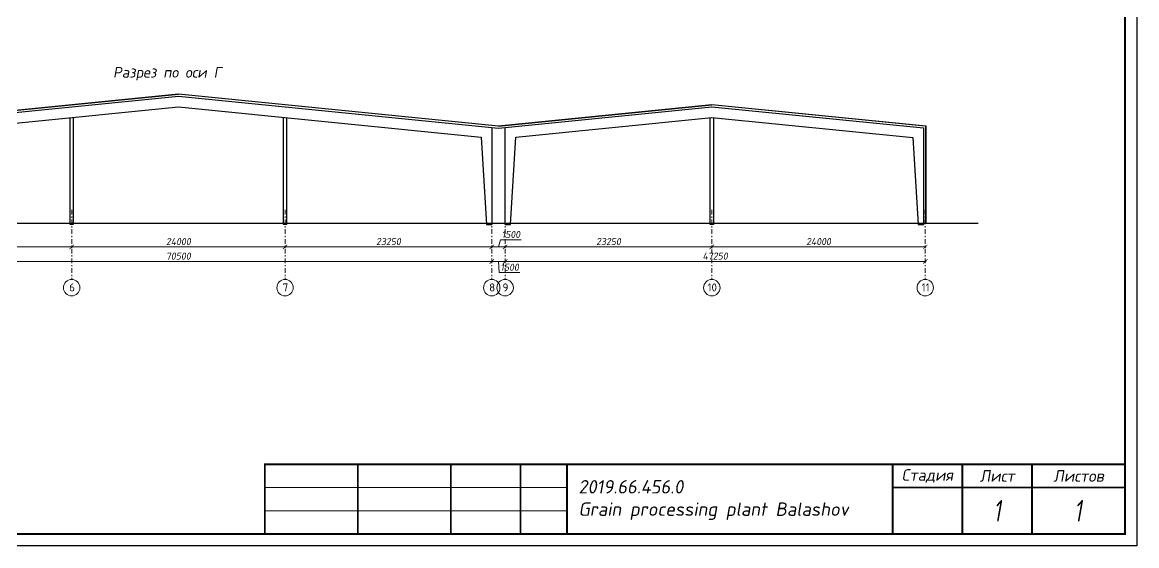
# Model space of a CAD drawing. Header units: millimetres. Extents: x -2648 to 2168491, y -277796 to 297800.
# Drawn here: x 1030564 to 1155904, y -60978 to -2136 of the extents above; entities that cross this region are included whole.
import ezdxf
from ezdxf.enums import TextEntityAlignment as Align

# ---------------------------------------------------------------- set-up
doc = ezdxf.new("R2010")
doc.units = ezdxf.units.MM
doc.linetypes.add('Штрихштриховая', pattern=[1093.611073, 529.166651, -211.666656, 141.111112, -211.666656])
doc.layers.get('0').update_dxf_attribs({"lineweight": 0})
doc.layers.get('Defpoints').update_dxf_attribs({"color": 252})
doc.layers.add('Axes', color=1, linetype='Continuous')
doc.layers.add('Text', color=7, linetype='Continuous')
doc.layers.add('Dimension', color=162, linetype='Continuous', lineweight=25)
doc.layers.add('я_12', color=1, linetype='Continuous', lineweight=20)
doc.styles.add('Лена', font='isocpeur.ttf', dxfattribs={"oblique": 10})
doc.dimstyles.new('S-100', dxfattribs={"dimscale": 100, "dimtxt": 1, "dimasz": 1.5, "dimexe": 1, "dimexo": 1, "dimgap": 1, "dimtad": 1, "dimdec": 0, "dimzin": 0, "dimdsep": 46, "dimtxsty": 'Лена', "dimblk": 'ARCHTICK', "dimcen": 2, "dimdle": 1, "dimclrd": 256, "dimclre": 256, "dimclrt": 256, "dimadec": 0, "dimazin": 0, "dimtfac": 1, "dimtdec": 0, "dimtmove": 1, "dimatfit": 2, "dimfxl": 1, "dimtolj": 1, "dimtzin": 0, "dimlwd": 20, "dimlwe": 20, "dimarcsym": 0})

# ---------------------------------------------------------------- blocks, each defined once
blk = doc.blocks.new('_ArchTick')
at = {"color": 0, "linetype": 'ByBlock', "const_width": 0.15}
blk.add_lwpolyline([(-0.5, -0.5), (0.5, 0.5)], dxfattribs=at)
blk = doc.blocks.new('*D374')
at = {"layer": 'Defpoints', "color": 0, "lineweight": -2, "ltscale": 100, "transparency": 16777216}
for p in [(1036118, -27389), (1012868, -30919), (1036118, -30934)]:
    blk.add_point(p, dxfattribs=at)
at = {"layer": 'Dimension', "lineweight": 20, "ltscale": 100, "transparency": 16777216}
for p, q in [((1012768, -27389), (1036218, -27389)), ((1012868, -27489), (1012868, -27289)), ((1036118, -27489), (1036118, -27289))]:
    blk.add_line(p, q, dxfattribs=at)
at = {"layer": 'Dimension', "lineweight": 20, "ltscale": 100, "transparency": 16777216, "xscale": 500, "yscale": 500, "zscale": 500, "rotation": 180}
blk.add_blockref('_ArchTick', (1012868, -27389), dxfattribs=at)
at = {"layer": 'Dimension', "lineweight": 20, "ltscale": 100, "transparency": 16777216, "xscale": 500, "yscale": 500, "zscale": 500}
blk.add_blockref('_ArchTick', (1036118, -27389), dxfattribs=at)
at = {"layer": 'Dimension', "lineweight": -2, "ltscale": 100, "transparency": 16777216, "insert": (1024493, -26789), "char_height": 800, "attachment_point": 5, "style": 'Лена'}
blk.add_mtext('\\A1;23250', dxfattribs=at)
blk = doc.blocks.new('*D375')
at = {"layer": 'Defpoints', "color": 0, "lineweight": -2, "ltscale": 100, "transparency": 16777216}
for p in [(1060118, -27389), (1036118, -30934), (1060118, -30983)]:
    blk.add_point(p, dxfattribs=at)
at = {"layer": 'Dimension', "lineweight": 20, "ltscale": 100, "transparency": 16777216}
for p, q in [((1036018, -27389), (1060218, -27389)), ((1036118, -27489), (1036118, -27289)), ((1060118, -27489), (1060118, -27289))]:
    blk.add_line(p, q, dxfattribs=at)
at = {"layer": 'Dimension', "lineweight": 20, "ltscale": 100, "transparency": 16777216, "xscale": 500, "yscale": 500, "zscale": 500, "rotation": 180}
blk.add_blockref('_ArchTick', (1036118, -27389), dxfattribs=at)
at = {"layer": 'Dimension', "lineweight": 20, "ltscale": 100, "transparency": 16777216, "xscale": 500, "yscale": 500, "zscale": 500}
blk.add_blockref('_ArchTick', (1060118, -27389), dxfattribs=at)
at = {"layer": 'Dimension', "lineweight": -2, "ltscale": 100, "transparency": 16777216, "insert": (1048118, -26789), "char_height": 800, "attachment_point": 5, "style": 'Лена'}
blk.add_mtext('\\A1;24000', dxfattribs=at)
blk = doc.blocks.new('*D376')
at = {"layer": 'Defpoints', "color": 0, "lineweight": -2, "ltscale": 100, "transparency": 16777216}
for p in [(1083368, -27389), (1060118, -30983), (1083368, -30973)]:
    blk.add_point(p, dxfattribs=at)
at = {"layer": 'Dimension', "lineweight": 20, "ltscale": 100, "transparency": 16777216}
for p, q in [((1060018, -27389), (1083468, -27389)), ((1060118, -27489), (1060118, -27289)), ((1083368, -27489), (1083368, -27289))]:
    blk.add_line(p, q, dxfattribs=at)
at = {"layer": 'Dimension', "lineweight": 20, "ltscale": 100, "transparency": 16777216, "xscale": 500, "yscale": 500, "zscale": 500, "rotation": 180}
blk.add_blockref('_ArchTick', (1060118, -27389), dxfattribs=at)
at = {"layer": 'Dimension', "lineweight": 20, "ltscale": 100, "transparency": 16777216, "xscale": 500, "yscale": 500, "zscale": 500}
blk.add_blockref('_ArchTick', (1083368, -27389), dxfattribs=at)
at = {"layer": 'Dimension', "lineweight": -2, "ltscale": 100, "transparency": 16777216, "insert": (1071743, -26789), "char_height": 800, "attachment_point": 5, "style": 'Лена'}
blk.add_mtext('\\A1;23250', dxfattribs=at)
blk = doc.blocks.new('*D377')
at = {"layer": 'Defpoints', "color": 0, "lineweight": -2, "ltscale": 100, "transparency": 16777216}
for p in [(1084868, -27389), (1083368, -30973), (1084868, -30966)]:
    blk.add_point(p, dxfattribs=at)
at = {"layer": 'Dimension', "lineweight": 20, "ltscale": 100, "transparency": 16777216}
for p, q in [((1083268, -27389), (1084968, -27389)), ((1083368, -27489), (1083368, -27289)), ((1084118, -27389), (1084358, -26589)), ((1084358, -26589), (1086678, -26589)), ((1084868, -27489), (1084868, -27289))]:
    blk.add_line(p, q, dxfattribs=at)
at = {"layer": 'Dimension', "lineweight": 20, "ltscale": 100, "transparency": 16777216, "xscale": 500, "yscale": 500, "zscale": 500, "rotation": 180}
blk.add_blockref('_ArchTick', (1083368, -27389), dxfattribs=at)
at = {"layer": 'Dimension', "lineweight": 20, "ltscale": 100, "transparency": 16777216, "xscale": 500, "yscale": 500, "zscale": 500}
blk.add_blockref('_ArchTick', (1084868, -27389), dxfattribs=at)
at = {"layer": 'Dimension', "lineweight": -2, "ltscale": 100, "transparency": 16777216, "insert": (1085518, -25989), "char_height": 800, "attachment_point": 5, "style": 'Лена'}
blk.add_mtext('\\A1;1500', dxfattribs=at)
blk = doc.blocks.new('*D378')
at = {"layer": 'Defpoints', "color": 0, "lineweight": -2, "ltscale": 100, "transparency": 16777216}
for p in [(1108118, -27389), (1084868, -30966), (1108118, -30976)]:
    blk.add_point(p, dxfattribs=at)
at = {"layer": 'Dimension', "lineweight": 20, "ltscale": 100, "transparency": 16777216}
for p, q in [((1084768, -27389), (1108218, -27389)), ((1084868, -27489), (1084868, -27289)), ((1108118, -27489), (1108118, -27289))]:
    blk.add_line(p, q, dxfattribs=at)
at = {"layer": 'Dimension', "lineweight": 20, "ltscale": 100, "transparency": 16777216, "xscale": 500, "yscale": 500, "zscale": 500, "rotation": 180}
blk.add_blockref('_ArchTick', (1084868, -27389), dxfattribs=at)
at = {"layer": 'Dimension', "lineweight": 20, "ltscale": 100, "transparency": 16777216, "xscale": 500, "yscale": 500, "zscale": 500}
blk.add_blockref('_ArchTick', (1108118, -27389), dxfattribs=at)
at = {"layer": 'Dimension', "lineweight": -2, "ltscale": 100, "transparency": 16777216, "insert": (1096493, -26789), "char_height": 800, "attachment_point": 5, "style": 'Лена'}
blk.add_mtext('\\A1;23250', dxfattribs=at)
blk = doc.blocks.new('*D379')
at = {"layer": 'Defpoints', "color": 0, "lineweight": -2, "ltscale": 100, "transparency": 16777216}
for p in [(1132118, -27389), (1108118, -31049), (1132118, -30891)]:
    blk.add_point(p, dxfattribs=at)
at = {"layer": 'Dimension', "lineweight": 20, "ltscale": 100, "transparency": 16777216}
for p, q in [((1108018, -27389), (1132218, -27389)), ((1108118, -27489), (1108118, -27289)), ((1132118, -27489), (1132118, -27289))]:
    blk.add_line(p, q, dxfattribs=at)
at = {"layer": 'Dimension', "lineweight": 20, "ltscale": 100, "transparency": 16777216, "xscale": 500, "yscale": 500, "zscale": 500, "rotation": 180}
blk.add_blockref('_ArchTick', (1108118, -27389), dxfattribs=at)
at = {"layer": 'Dimension', "lineweight": 20, "ltscale": 100, "transparency": 16777216, "xscale": 500, "yscale": 500, "zscale": 500}
blk.add_blockref('_ArchTick', (1132118, -27389), dxfattribs=at)
at = {"layer": 'Dimension', "lineweight": -2, "ltscale": 100, "transparency": 16777216, "insert": (1120118, -26789), "char_height": 800, "attachment_point": 5, "style": 'Лена'}
blk.add_mtext('\\A1;24000', dxfattribs=at)
blk = doc.blocks.new('*D381')
at = {"layer": 'Defpoints', "color": 0, "lineweight": -2, "ltscale": 100, "transparency": 16777216}
for p in [(1083368, -29019), (1012868, -31049), (1083368, -31049)]:
    blk.add_point(p, dxfattribs=at)
at = {"layer": 'Dimension', "lineweight": 20, "ltscale": 100, "transparency": 16777216}
for p, q in [((1012768, -29019), (1083468, -29019)), ((1012868, -29119), (1012868, -28919)), ((1083368, -29119), (1083368, -28919))]:
    blk.add_line(p, q, dxfattribs=at)
at = {"layer": 'Dimension', "lineweight": 20, "ltscale": 100, "transparency": 16777216, "xscale": 500, "yscale": 500, "zscale": 500, "rotation": 180}
blk.add_blockref('_ArchTick', (1012868, -29019), dxfattribs=at)
at = {"layer": 'Dimension', "lineweight": 20, "ltscale": 100, "transparency": 16777216, "xscale": 500, "yscale": 500, "zscale": 500}
blk.add_blockref('_ArchTick', (1083368, -29019), dxfattribs=at)
at = {"layer": 'Dimension', "lineweight": -2, "ltscale": 100, "transparency": 16777216, "insert": (1048118, -28419), "char_height": 800, "attachment_point": 5, "style": 'Лена'}
blk.add_mtext('\\A1;70500', dxfattribs=at)
blk = doc.blocks.new('*D382')
at = {"layer": 'Defpoints', "color": 0, "lineweight": -2, "ltscale": 100, "transparency": 16777216}
for p in [(1084868, -29019), (1083368, -31049), (1084868, -31049)]:
    blk.add_point(p, dxfattribs=at)
at = {"layer": 'Dimension', "lineweight": 20, "ltscale": 100, "transparency": 16777216}
for p, q in [((1083268, -29019), (1084968, -29019)), ((1083368, -29119), (1083368, -28919)), ((1084118, -29019), (1084216, -30277)), ((1084868, -29119), (1084868, -28919)), ((1084216, -30277), (1086536, -30277))]:
    blk.add_line(p, q, dxfattribs=at)
at = {"layer": 'Dimension', "lineweight": 20, "ltscale": 100, "transparency": 16777216, "xscale": 500, "yscale": 500, "zscale": 500, "rotation": 180}
blk.add_blockref('_ArchTick', (1083368, -29019), dxfattribs=at)
at = {"layer": 'Dimension', "lineweight": 20, "ltscale": 100, "transparency": 16777216, "xscale": 500, "yscale": 500, "zscale": 500}
blk.add_blockref('_ArchTick', (1084868, -29019), dxfattribs=at)
at = {"layer": 'Dimension', "lineweight": -2, "ltscale": 100, "transparency": 16777216, "insert": (1085376, -29677), "char_height": 800, "attachment_point": 5, "style": 'Лена'}
blk.add_mtext('\\A1;1500', dxfattribs=at)
blk = doc.blocks.new('*D383')
at = {"layer": 'Defpoints', "color": 0, "lineweight": -2, "ltscale": 100, "transparency": 16777216}
for p in [(1132118, -29019), (1084868, -31049), (1132118, -31049)]:
    blk.add_point(p, dxfattribs=at)
at = {"layer": 'Dimension', "lineweight": 20, "ltscale": 100, "transparency": 16777216}
for p, q in [((1084768, -29019), (1132218, -29019)), ((1084868, -29119), (1084868, -28919)), ((1132118, -29119), (1132118, -28919))]:
    blk.add_line(p, q, dxfattribs=at)
at = {"layer": 'Dimension', "lineweight": 20, "ltscale": 100, "transparency": 16777216, "xscale": 500, "yscale": 500, "zscale": 500, "rotation": 180}
blk.add_blockref('_ArchTick', (1084868, -29019), dxfattribs=at)
at = {"layer": 'Dimension', "lineweight": 20, "ltscale": 100, "transparency": 16777216, "xscale": 500, "yscale": 500, "zscale": 500}
blk.add_blockref('_ArchTick', (1132118, -29019), dxfattribs=at)
at = {"layer": 'Dimension', "lineweight": -2, "ltscale": 100, "transparency": 16777216, "insert": (1108493, -28419), "char_height": 800, "attachment_point": 5, "style": 'Лена'}
blk.add_mtext('\\A1;47250', dxfattribs=at)

msp = doc.modelspace()

# ---------------------------------------------------------------- linework, layer by layer
at = {"lineweight": -2, "ltscale": 100}
for p, q in [((1012118.1, -13819.9), (1048116.3, -10220.1)), ((1084118.1, -13819.9), (1048119.9, -10220.1)), ((1084118.1, -13819.9), (1108116.3, -11420.1)), ((1132118.1, -13819.9), (1108119.9, -11420.1)), ((949524.1, -24719.9), (1138056.8, -24719.9))]:
    msp.add_line(p, q, dxfattribs=at)
at = {"ltscale": 100}
for p, q in [((1068298.2, -51825.2), (1068298.2, -59670.5)), ((1078758.5, -51825.2), (1078758.5, -59670.5)), ((1086603.8, -51825.2), (1086603.8, -59670.5)), ((1091834, -51825.2), (1091834, -59670.5)), ((1128445.2, -51825.2), (1128445.2, -59670.5)), ((1136290.5, -51825.2), (1136290.5, -59670.5)), ((1144135.8, -51825.2), (1144135.8, -59670.5))]:
    msp.add_line(p, q, dxfattribs=at)
for p, q in [((1091834, -51825.2), (1128445.2, -51825.2)), ((1128445.2, -51825.2), (1154596.1, -51825.2)), ((1057837.8, -54440.3), (1091834, -54440.3)), ((1128445.2, -54440.3), (1154596.1, -54440.3)), ((1057837.8, -57055.4), (1091834, -57055.4)), ((1057837.8, -59670.5), (1091834, -59670.5)), ((1091834, -59670.5), (1154596.1, -59670.5))]:
    msp.add_line(p, q)
at = {"ltscale": 100, "const_width": 209.2}
msp.add_lwpolyline([(941466.3, 93050.7), (1154596.1, 93050.7), (1154596.1, -59670.5), (941466.3, -59670.5)], close=True, dxfattribs=at)
at = {"lineweight": -2, "ltscale": 100}
for points in [[(952068.1, -24719.9), (952068.1, -13774.7), (982116.3, -10769.8), (1012118.1, -13769.7), (1048116.3, -10169.8), (1084118.1, -13769.7), (1108119.9, -11369.8), (1132168.1, -13774.7), (1132168.1, -24719.9)], [(952321.1, -24719.9), (952321.1, -14003.6), (982116.3, -11024.1), (1012118.1, -14023.9), (1048116.3, -10424.1), (1084118.1, -14023.9), (1108119.9, -11624.1), (1131915.1, -14003.6), (1131915.1, -24719.9)], [(1012868.1, -24869.9), (1012868.1, -13948.9), (1048116.3, -10424.1), (1083368.1, -13948.9), (1083368.1, -24869.9)], [(1084868.1, -24869.9), (1084868.1, -13948.9), (1108119.9, -11624.1), (1131915.1, -14003.6), (1131915.1, -24869.9)], [(1036293.1, -12812.4), (1036293.1, -24869.9), (1035943.1, -24869.9), (1035943.1, -12847.4)], [(1060293.1, -12847.6), (1060293.1, -24869.9), (1059943.1, -24869.9), (1059943.1, -12812.6)], [(1108293.1, -12847.4), (1108293.1, -24869.9), (1107943.1, -24869.9), (1107943.1, -12847.8)]]:
    msp.add_lwpolyline(points, dxfattribs=at)
at = {"lineweight": -2, "ltscale": 100, "const_width": 20}
msp.add_lwpolyline([(952118.1, -24719.9), (952118.1, -13819.9), (982116.3, -10820.1), (1012118.1, -13819.9), (1048116.3, -10220.1), (1084118.1, -13819.9), (1108119.9, -11420.1), (1132118.1, -13819.9), (1132118.1, -24719.9)], dxfattribs=at)
at = {"lineweight": -2, "ltscale": 100}
for points in [[(1012868.1, -24869.9), (1013441.9, -24869.9, 0.3962055), (1013459.9, -24853), (1014068.1, -15034.9), (1048116.3, -11630.1), (1082168.1, -15034.9), (1082776.3, -24853, 0.39620547), (1082794.3, -24869.9), (1083368.1, -24869.9)], [(1084868.1, -24869.9), (1085441.9, -24869.9, 0.39620545), (1085459.9, -24853), (1086068.1, -15034.9), (1108119.9, -12830.1), (1130715.1, -15089.6), (1131323.4, -24853, 0.39610412), (1131341.4, -24869.9), (1131915.1, -24869.9)]]:
    msp.add_lwpolyline(points, format="xyb", dxfattribs=at)
at = {"ltscale": 100, "const_width": 209.2}
for points in [[(1057837.8, -59670.5), (1057837.8, -51825.2)], [(1068298.2, -51825.2), (1068298.2, -59670.5)], [(1078758.5, -51825.2), (1078758.5, -59670.5)], [(1086603.8, -51825.2), (1086603.8, -59670.5)], [(1091834, -51825.2), (1091834, -59670.5)], [(1091834, -51825.2), (1154596.1, -51825.2)], [(1128445.2, -51825.2), (1128445.2, -59670.5)], [(1136290.5, -51825.2), (1136290.5, -59670.5)], [(1144135.8, -51825.2), (1144135.8, -59670.5)], [(1128445.2, -54440.3), (1154596.1, -54440.3)], [(1057837.8, -59670.5), (1154596.1, -59670.5)]]:
    msp.add_lwpolyline(points, dxfattribs=at)
at = {"ltscale": 100}
msp.add_lwpolyline([(1057837.8, -59670.5, 209.2, 209.2, 0), (1057837.8, -51825.2, 209.2, 209.2, 0), (1091834, -51825.2, 0, 0, 0)], format="xyseb", dxfattribs=at)
msp.add_lwpolyline([(1154596.1, -51825.2), (1154596.1, -59670.5)])
at = {"lineweight": -2, "ltscale": 100}
for centre in [(1048118.1, -10238), (1108118.1, -11438)]:
    msp.add_arc(centre, 18, 84.289407, 95.710593, dxfattribs=at)
at = {"layer": 'Defpoints'}
msp.add_lwpolyline([(936236.1, 94358.3), (1155903.7, 94358.3), (1155903.7, -60978), (936236.1, -60978)], close=True, dxfattribs=at)
at = {"layer": 'я_12', "linetype": 'Штрихштриховая'}
for p, q in [((1036118.1, -23217.9), (1036118.1, -31048.8)), ((1060118.1, -23217.9), (1060118.1, -31048.8)), ((1083368.1, -23217.9), (1083368.1, -31048.8)), ((1084868.1, -23217.9), (1084868.1, -31048.8)), ((1108118.1, -23217.9), (1108118.1, -31048.8)), ((1132118.1, -23217.9), (1132118.1, -31048.8))]:
    msp.add_line(p, q, dxfattribs=at)
at = {"layer": 'я_12', "linetype": 'Continuous', "ltscale": 5}
for centre in [(1036118.1, -31972.8), (1060118.1, -31972.8), (1083368.1, -31972.8), (1084868.1, -31972.8), (1108118.1, -31972.8), (1132118.1, -31972.8)]:
    msp.add_circle(centre, 924, dxfattribs=at)

# ---------------------------------------------------------------- texts
at = {"style": 'Лена'}
for s, insert, char_height, width, attachment_point in [('Стадия', (1132367.9, -53132.8), 1307.54, 7845.269, 5), ('Лист', (1140213.1, -53132.8), 1307.54, 7845.269, 5), ('Листов', (1149365.9, -53132.8), 1307.54, 10460.359, 5), ('{\\H0.83333x;2019.66.456.0\\PGrain processing plant Balashov}', (1093118.4, -55839.3), 1808.956, 34769.988, 4), ('\\pxi0.6;{\\W0.7;1}', (1138286.2, -57056.7), 2440.75, 3128.497, 4), ('\\pxi0.6;{\\W0.7;1}', (1147375.5, -57056.7), 2440.75, 3107.374, 4)]:
    msp.add_mtext(s, dxfattribs=dict(at, insert=insert, char_height=char_height, width=width, attachment_point=attachment_point))
at = {"layer": 'Axes', "style": 'Лена'}
for s, p in [('6', (1036162.5, -32392.2)), ('7', (1060162.5, -32392.2)), ('8', (1083412.5, -32392.2)), ('9', (1084912.5, -32392.2)), ('10', (1108162.5, -32392.2)), ('11', (1132162.5, -32392.2))]:
    msp.add_text(s, height=900, dxfattribs=at).set_placement(p, align=Align.CENTER)
at = {"layer": 'Text', "insert": (1046877, -7917.8), "char_height": 1200, "attachment_point": 5, "style": 'Лена'}
msp.add_mtext('Разрез по оси Г', dxfattribs=at)

# ---------------------------------------------------------------- dimensions: what is measured, and where the dimension line sits
at = {"layer": 'Dimension', "lineweight": -2, "ltscale": 100}
for base, p1, p2, picture, middle in [((1036118.1, -27389.1), (1012868.1, -30919.3), (1036118.1, -30933.6), '*D374', (1024493.1, -26789.1)), ((1060118.1, -27389.1), (1036118.1, -30933.6), (1060118.1, -30982.5), '*D375', (1048118.1, -26789.1)), ((1083368.1, -27389.1), (1060118.1, -30982.5), (1083368.1, -30972.6), '*D376', (1071743.1, -26789.1)), ((1084868.1, -27389.1), (1083368.1, -30972.6), (1084868.1, -30966.1), '*D377', (1084558.1, -25989.1)), ((1108118.1, -27389.1), (1084868.1, -30966.1), (1108118.1, -30975.9), '*D378', (1096493.1, -26789.1)), ((1132118.1, -27389.1), (1108118.1, -31048.8), (1132118.1, -30891.5), '*D379', (1120118.1, -26789.1)), ((1083368.1, -29019.4), (1012868.1, -31048.8), (1083368.1, -31048.8), '*D381', (1048118.1, -28419.4)), ((1132118.1, -29019.4), (1084868.1, -31048.8), (1132118.1, -31048.8), '*D383', (1108493.1, -28419.4))]:
    dim = msp.add_linear_dim(base=base, p1=p1, p2=p2, dimstyle='S-100', override={"dimtxt": 8, "dimasz": 5, "dimgap": 2, "dimtxsty": 'Лена', "dimatfit": 3, "dimfxlon": 1}, dxfattribs=at)
    dim.commit()
    dim.dimension.update_dxf_attribs({"geometry": picture, "text_midpoint": middle})
dim = msp.add_linear_dim(base=(1084868.1, -29019.4), p1=(1083368.1, -31048.8), p2=(1084868.1, -31048.8), dimstyle='S-100', override={"dimtxt": 8, "dimasz": 5, "dimgap": 2, "dimtxsty": 'Лена', "dimatfit": 3, "dimfxlon": 1}, dxfattribs=at)
dim.commit()
dim.dimension.update_dxf_attribs({"geometry": '*D382', "text_midpoint": (1084416.4, -30276.7), "dimtype": 160})

doc.saveas('drawing.dxf')
